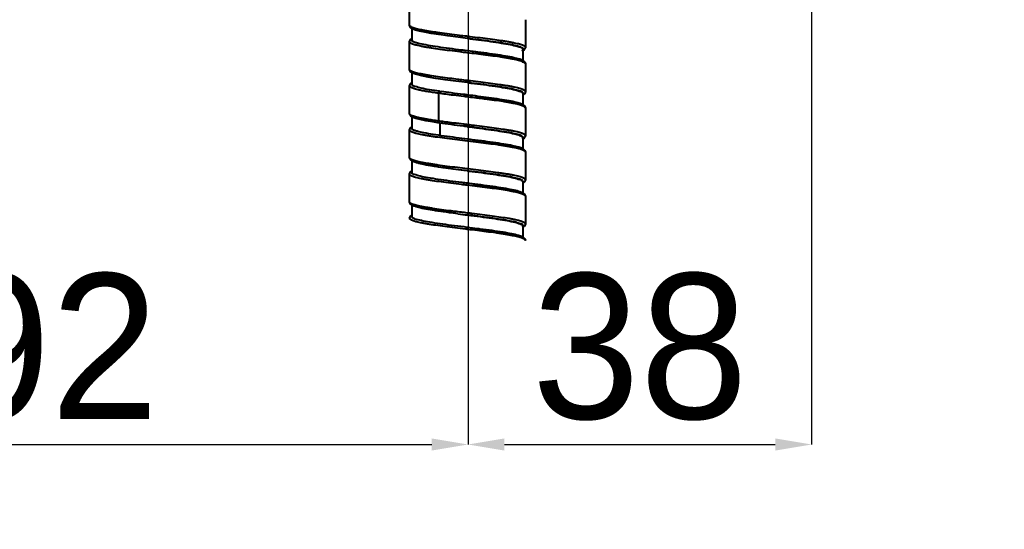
# Model space of a CAD drawing. Header units: millimetres. Extents: x 1091 to 2122, y 843 to 1569.
# Drawn here: x 1325.7 to 1434.2, y 1019.8 to 1075.9 of the extents above; entities that cross this region are included whole.
import ezdxf

# ---------------------------------------------------------------- set-up
doc = ezdxf.new("R2010")
doc.units = ezdxf.units.MM
doc.layers.add('\\M+5B1EA\\M+5D7A2', color=1, linetype='Continuous')
doc.styles.add('Daelim Dimension', font='\x7f\x7f\x7f\x7f.TTF')
doc.dimstyles.new('DEFAULT', dxfattribs={"dimscale": 2, "dimtxt": 2, "dimasz": 2, "dimexe": 0, "dimexo": 2, "dimgap": 1, "dimtad": 1, "dimdec": 1, "dimzin": 9, "dimdsep": 46, "dimtxsty": 'Daelim Dimension', "dimcen": 0.5, "dimclrd": 252, "dimclre": 252, "dimclrt": 3, "dimadec": 1, "dimazin": 0, "dimtfac": 1, "dimtdec": 1, "dimtix": 1, "dimtmove": 0, "dimatfit": 3, "dimfxl": 0, "dimtolj": 1, "dimtzin": 1, "dimlwd": 9, "dimlwe": 9, "dimarcsym": 0})

# ---------------------------------------------------------------- blocks, each defined once
blk = doc.blocks.new('*D1')
at = {"layer": '\\M+5B1EA\\M+5D7A2', "color": 5, "lineweight": 9}
for p, q in [((1250.075820349145, 1342.623608832037), (1495.373147931367, 1342.623608832037)), ((1495.373147931367, 1338.623608832037), (1495.373147931367, 961.4208690481371)), ((1489.597536385661, 957.4208690481371), (1495.373147931367, 957.4208690481371))]:
    blk.add_line(p, q, dxfattribs=at)
at = {"layer": '\\M+5B1EA\\M+5D7A2', "color": 5}
for points in [[(1494.706481264701, 1338.623608832037), (1496.039814598034, 1338.623608832037), (1495.373147931367, 1342.623608832037)], [(1494.706481264701, 961.4208690481371), (1496.039814598034, 961.4208690481371), (1495.373147931367, 957.4208690481371)]]:
    blk.add_solid(points, dxfattribs=at)
at = {"layer": 'Defpoints', "color": 0}
for p in [(1246.075820349145, 1342.623608832037), (1485.597536385661, 957.4208690481371), (1495.373147931367, 957.4208690481371)]:
    blk.add_point(p, dxfattribs=at)
at = {"layer": '\\M+5B1EA\\M+5D7A2', "color": 7, "insert": (1484.720787416346, 1150.022238940087), "char_height": 16, "attachment_point": 5, "rotation": 90, "style": 'Daelim Dimension'}
blk.add_mtext('\\A1;1700', dxfattribs=at)
blk = doc.blocks.new('*D5')
at = {"layer": '\\M+5B1EA\\M+5D7A2', "color": 5, "lineweight": 9}
for p, q in [((1283.175736411612, 1133.793458953252), (1283.175736411612, 1029.118599945466)), ((1375.113137611023, 1119.429639328132), (1375.113137611023, 1029.118599945466)), ((1287.175736411612, 1029.118599945466), (1371.113137611023, 1029.118599945466))]:
    blk.add_line(p, q, dxfattribs=at)
at = {"layer": '\\M+5B1EA\\M+5D7A2', "color": 5}
for points in [[(1287.175736411612, 1029.785266612132), (1287.175736411612, 1028.451933278799), (1283.175736411612, 1029.118599945466)], [(1371.113137611023, 1029.785266612132), (1371.113137611023, 1028.451933278799), (1375.113137611023, 1029.118599945466)]]:
    blk.add_solid(points, dxfattribs=at)
at = {"layer": 'Defpoints', "color": 0}
for p in [(1283.175736411612, 1137.793458953252), (1375.113137611023, 1123.429639328132), (1375.113137611023, 1029.118599945466)]:
    blk.add_point(p, dxfattribs=at)
at = {"layer": '\\M+5B1EA\\M+5D7A2', "color": 7, "insert": (1329.144437011318, 1039.828185067068), "char_height": 16, "attachment_point": 5, "style": 'Daelim Dimension'}
blk.add_mtext('\\A1;92', dxfattribs=at)
blk = doc.blocks.new('*D6')
at = {"layer": '\\M+5B1EA\\M+5D7A2', "color": 5, "lineweight": 9}
for p, q in [((1412.944872149395, 1135.168594625532), (1412.944872149395, 1029.118599945466)), ((1375.113137611023, 1119.429639328132), (1375.113137611023, 1029.118599945466)), ((1379.113137611023, 1029.118599945466), (1408.944872149395, 1029.118599945466))]:
    blk.add_line(p, q, dxfattribs=at)
at = {"layer": '\\M+5B1EA\\M+5D7A2', "color": 5}
for points in [[(1379.113137611023, 1029.785266612132), (1379.113137611023, 1028.451933278799), (1375.113137611023, 1029.118599945466)], [(1408.944872149395, 1029.785266612132), (1408.944872149395, 1028.451933278799), (1412.944872149395, 1029.118599945466)]]:
    blk.add_solid(points, dxfattribs=at)
at = {"layer": 'Defpoints', "color": 0}
for p in [(1412.944872149395, 1139.168594625532), (1375.113137611023, 1123.429639328132), (1412.944872149395, 1029.118599945466)]:
    blk.add_point(p, dxfattribs=at)
at = {"layer": '\\M+5B1EA\\M+5D7A2', "color": 7, "insert": (1394.029004880209, 1039.839629988384), "char_height": 16, "attachment_point": 5, "style": 'Daelim Dimension'}
blk.add_mtext('\\A1;38', dxfattribs=at)

msp = doc.modelspace()

# ---------------------------------------------------------------- linework, layer by layer
at = {"color": 9, "linetype": 'Continuous'}
for p, q in [((1368.675061120469, 1075.259476786028), (1368.675061120469, 1078.315876785919)), ((1381.427342855307, 1075.890425298476), (1381.427342855307, 1072.834025298475)), ((1368.958987505871, 1073.587754198876), (1368.958987505871, 1074.897961137608)), ((1368.677436824008, 1070.402006747804), (1368.677436824008, 1073.458406747804)), ((1375.050338109173, 1073.83098993728), (1374.00649848017, 1073.962752534896)), ((1375.043856908535, 1074.047776886408), (1374.931631636955, 1074.061407426223)), ((1375.957473602607, 1072.345165576196), (1375.050334817006, 1072.459429696076)), ((1381.143339523252, 1072.618023881624), (1381.143339523252, 1071.390877693807)), ((1381.288377522015, 1072.560372495907), (1381.143339523252, 1072.47358324868)), ((1381.427342855307, 1072.834025269316), (1381.427253056332, 1072.838097220208)), ((1375.543915307198, 1072.183530894187), (1375.024465474084, 1072.246591830884)), ((1381.427214604118, 1071.026173692823), (1381.427208243244, 1071.0272587658)), ((1381.427214604118, 1071.026173692823), (1381.427214604118, 1067.969773692823)), ((1368.961257406133, 1068.698580952784), (1368.961257406133, 1070.041539440804)), ((1375.050338109063, 1068.971054434772), (1373.753159882848, 1069.134959466104)), ((1375.076206597277, 1069.183917321296), (1375.043895031672, 1069.187835679664)), ((1368.675064674964, 1068.599490974491), (1368.675053548372, 1068.600937965512)), ((1368.675053548372, 1065.544537965512), (1368.675053548372, 1068.600937965512)), ((1371.863511002512, 1067.78834025296), (1371.863511002512, 1064.73194025296)), ((1376.184470586184, 1067.245001939912), (1376.096444098084, 1067.255827602547)), ((1381.14321698386, 1067.753772275972), (1381.14321698386, 1066.531496975419)), ((1381.190528385748, 1067.628063261092), (1381.14321698386, 1067.605792302236)), ((1381.423014028683, 1066.168337663228), (1381.423014028683, 1063.111937663228)), ((1368.958980270952, 1063.876084385), (1368.958980270952, 1065.181865228959)), ((1368.674057729835, 1063.73533520912), (1368.674056199259, 1063.735869197191)), ((1368.674056199259, 1060.679469197191), (1368.674056199259, 1063.735869197191)), ((1371.995610945256, 1064.713760693528), (1371.863511085673, 1064.73213426794)), ((1372.004761994882, 1064.511026198743), (1371.969389197791, 1064.516132228468)), ((1372.005438059655, 1064.515940252959), (1372.005438059655, 1063.141888141472)), ((1375.076233277272, 1064.32366399574), (1375.043852838663, 1064.327590448275)), ((1375.563946457404, 1062.67470901916), (1375.050338085194, 1062.739349111876)), ((1381.139203483323, 1062.895937663227), (1381.139203483323, 1061.675471394104)), ((1381.282394396643, 1062.835342546568), (1381.139203483323, 1062.750127148131)), ((1381.423014028683, 1063.111937662904), (1381.422924488151, 1063.116085254511)), ((1381.42691240759, 1061.310707033432), (1381.426905952215, 1061.3118017183)), ((1381.42691240759, 1061.310707033432), (1381.42691240759, 1058.254307033432)), ((1368.958027339324, 1058.993432428495), (1368.958027339324, 1060.321958466332)), ((1375.076291990716, 1059.463796194004), (1375.043839938387, 1059.467738052199)), ((1368.67763494763, 1058.877973769648), (1368.677632867984, 1058.878605819883)), ((1368.677632867984, 1055.822205819884), (1368.677632867984, 1058.878605819883)), ((1375.050338107766, 1059.250949135743), (1374.647840677288, 1059.301583434112)), ((1375.559937421694, 1057.601580352088), (1375.024338721613, 1057.666595739728)), ((1375.757098300756, 1057.790550212851), (1375.050332752697, 1057.879407152047)), ((1381.142928245859, 1058.038307033323), (1381.142928245859, 1056.81100930952)), ((1381.169081161253, 1057.897649912756), (1381.142928245859, 1057.88576987042)), ((1381.341492061336, 1058.034330084308), (1381.169081161253, 1057.897649912756)), ((1381.426906318769, 1058.255370189428), (1381.341492061336, 1058.034330084308)), ((1381.42691240759, 1058.254307033108), (1381.426906318769, 1058.255370189428)), ((1381.426311401956, 1056.444783526004), (1381.426316962768, 1056.445803041252)), ((1381.426316962768, 1056.445803041252), (1381.426316962768, 1053.389403041252)), ((1368.961444719281, 1054.152285471067), (1368.961444719281, 1055.460443956736)), ((1375.076336584023, 1054.603891115852), (1375.043866394824, 1054.607828074304)), ((1375.089518199269, 1054.602292826228), (1375.076336584023, 1054.603891115852)), ((1376.167957998219, 1052.878247491928), (1375.050334544093, 1053.019184447191)), ((1381.142359319357, 1053.173403041252), (1381.142359319357, 1051.952888279479)), ((1381.299459999687, 1053.127052515255), (1381.142359319357, 1053.030113913379)), ((1381.426316962768, 1053.389403041036), (1381.4262862669, 1053.391798763348)), ((1381.423170949012, 1051.58884811), (1381.423163787424, 1051.590020705204))]:
    msp.add_line(p, q, dxfattribs=at)
for points in [[(1369.016741420307, 1074.861140249947), (1368.79682532173, 1075.001347299848), (1368.67601846044, 1075.235481961735), (1368.675087195015, 1075.261693453088)], [(1374.00649848017, 1073.962752534896), (1372.898319373863, 1074.106851181628), (1371.902204410371, 1074.245159609671), (1371.047952519641, 1074.376642439984), (1370.341517749984, 1074.501996524096), (1369.774659143368, 1074.622609653692), (1369.33574712004, 1074.741080783), (1369.016741420307, 1074.861140249947)], [(1368.677436928877, 1073.458264835372), (1368.784324974916, 1073.703206495876), (1368.958987505871, 1073.824400166187)], [(1381.427253056332, 1072.838097220208), (1381.424509381454, 1072.792820174576), (1381.288377522015, 1072.560372495907)], [(1375.957473602607, 1072.345165576196), (1376.919705826217, 1072.220976144211), (1377.803017875915, 1072.101194359843), (1378.595287943596, 1071.985610563016), (1379.28813031882, 1071.873966952111), (1379.876292592443, 1071.765914923868), (1380.357176565701, 1071.6610058951), (1380.734456412086, 1071.558588001783), (1381.019398081083, 1071.456280257451), (1381.22670744064, 1071.34688534198), (1381.369975427511, 1071.208443619903), (1381.427208243244, 1071.02725873718)], [(1369.079971659209, 1069.972844222408), (1368.821775407861, 1070.122252127864), (1368.6798806074, 1070.363513112404), (1368.677518688654, 1070.405971492171)], [(1373.753159882848, 1069.134959466104), (1372.599728524793, 1069.28695535936), (1371.576201660099, 1069.433715576776), (1370.710306162036, 1069.574450055044), (1370.007840615614, 1069.709721298555), (1369.467560283687, 1069.840968138932), (1369.079971659209, 1069.972844222408)], [(1368.675064675072, 1068.599490945871), (1368.796727456343, 1068.858888366739), (1368.961257406133, 1068.963000610496)], [(1376.210699572888, 1067.452810313684), (1376.910594259444, 1067.362305097603), (1378.001696993056, 1067.213457424652), (1378.94546152252, 1067.070664867172), (1379.722984761412, 1066.935046216928), (1380.331662057856, 1066.80687043118), (1380.782636031051, 1066.684540303435), (1381.097613356919, 1066.562212362368), (1381.310687467791, 1066.418700667772), (1381.423011272957, 1066.167610042063)], [(1381.427214258412, 1067.970026618996), (1381.353030736299, 1067.764417362392), (1381.190528385748, 1067.628063261092)], [(1369.038000837015, 1065.133133862296), (1368.80931464596, 1065.274162852352), (1368.677605697668, 1065.50532274334), (1368.675131461732, 1065.548366099275)], [(1371.96358013267, 1064.516452651076), (1371.228023573848, 1064.627810142008), (1370.4640746058, 1064.758420277564), (1369.845899207884, 1064.88497226074), (1369.374401712915, 1065.008832832832), (1369.038000837015, 1065.133133862296)], [(1368.674057729835, 1063.735335209444), (1368.780880427451, 1063.979617519147), (1368.958980270952, 1064.104459899907)], [(1375.563946457404, 1062.67470901916), (1376.597771952723, 1062.542857547047), (1377.542757708387, 1062.41733898088), (1378.386674201189, 1062.297395247704), (1379.122071032333, 1062.182245713475), (1379.745771325767, 1062.071033237815), (1380.260502196301, 1061.963019383684), (1380.66968230228, 1061.857669943984), (1380.980915059707, 1061.752981245475), (1381.206752765776, 1061.642394212936), (1381.36295950138, 1061.502426510044), (1381.426905952215, 1061.311801718624)], [(1381.422924488151, 1063.116085254511), (1381.420245926799, 1063.070962448431), (1381.282394396643, 1062.835342546568)], [(1369.061707802859, 1060.261282874551), (1368.812376958312, 1060.407195576224), (1368.675647392961, 1060.648578678092), (1368.674106900507, 1060.682543143627)], [(1374.647840677288, 1059.301583434112), (1373.469228083512, 1059.451787132492), (1372.37779380286, 1059.5977400309), (1371.410908032701, 1059.738783915668), (1370.593397394749, 1059.874806475544), (1369.933968383416, 1060.006054602523), (1369.427672062109, 1060.133540370332), (1369.061707802859, 1060.261282874551)], [(1368.67763494763, 1058.877973769972), (1368.787857363099, 1059.12681713546), (1368.958027339324, 1059.242573942887)], [(1375.757098300756, 1057.790550212851), (1376.970191718219, 1057.634352251815), (1378.055169245979, 1057.485438004207), (1378.987572669327, 1057.34389603964), (1379.755608389129, 1057.20941230286), (1380.35587435462, 1057.081449546895), (1380.796395457744, 1056.959057170004), (1381.10389732234, 1056.837384156163), (1381.313522886831, 1056.695731291903), (1381.426311401956, 1056.444783526328)], [(1369.059203882152, 1055.402006923724), (1368.816537429999, 1055.547064502563), (1368.680084725023, 1055.783646854527), (1368.677711198655, 1055.82608478158)], [(1373.998594939191, 1054.523595724591), (1373.523310496907, 1054.584523544216), (1372.389778823464, 1054.735877632568), (1371.405592805139, 1054.879981156256), (1370.588036546692, 1055.016250593872), (1369.930145351248, 1055.14656877886), (1369.422674455311, 1055.273806771016), (1369.059203882152, 1055.402006923724)], [(1368.673486849287, 1054.02048694142), (1368.7807730383, 1054.263547568192), (1368.961444719281, 1054.387502361752)], [(1376.167957998219, 1052.878247491928), (1376.601445565163, 1052.822595054452), (1377.551287226656, 1052.696440510627), (1378.398027578392, 1052.575649288492), (1379.134320581332, 1052.459680451684), (1379.760141385864, 1052.347886296448), (1380.277603467748, 1052.239380733112), (1380.688451662887, 1052.133257482268), (1380.99771472355, 1052.027234951468), (1381.218534535347, 1051.913734560932), (1381.367360628172, 1051.769874611696), (1381.423163787424, 1051.590020705527)], [(1381.4262862669, 1053.391798763348), (1381.425241481055, 1053.364002266155), (1381.299459999687, 1053.127052515255)]]:
    msp.add_lwpolyline(points, dxfattribs=at)
for centre, radius, start, end in [((1369.649074919139, 1076.72534762828), 1.830671027712, 247.6373763988782, 248.1452912134601), ((1383.147970339096, 1145.38650569438), 78.185273303808, 261.7799310851142, 261.9174617863275), ((1318.118604851044, 611.5088619494237), 459.629833953744, 82.73903158237574, 82.88482465793797), ((1437.721330278844, 1555.761494054083), 505.27220781582, 262.754812161895, 262.8750189935051), ((1370.92442775929, 1059.427565426012), 5.979265612164, 254.6512392611573, 255.0777280443062), ((1380.878722050147, 1053.253437120032), 0.326372084028, 322.8593522300877, 324.7476317209382), ((1311.778837883259, 528.9864041199917), 527.6242489485959, 82.99317898813779, 83.11548595867414), ((1379.6038211806, 1047.617567214152), 4.47935233518, 73.268948731421, 73.70560540831039)]:
    msp.add_arc(centre, radius, start, end, dxfattribs=at)
for points, start_tangent, end_tangent in [([(1368.695552034446, 1075.1974983545), (1368.679305771029, 1075.231229140328), (1368.675064442547, 1075.259476762591)], (-1.987780972252175, 3.001454115316807), (-0.006340537826863286, 3.599994416326235)), ([(1368.952564683339, 1075.03235326814), (1368.894767367699, 1075.057416640328), (1368.769293348509, 1075.126941640327), (1368.726200528464, 1075.161704140328), (1368.696240930374, 1075.196466640327), (1368.695552034446, 1075.1974983545)], (-3.329206452715457, 1.369811810139538), (-1.987780971722787, 3.001454115667407)), ([(1374.931631636955, 1074.061407426223), (1374.175166111055, 1074.153591640328), (1373.05985881564, 1074.292641640327), (1372.007450890432, 1074.431691640328), (1371.516069898109, 1074.501216640328), (1371.053896596208, 1074.570741640327), (1370.625077596023, 1074.640266640328), (1370.232368824924, 1074.709791640328), (1369.878178538945, 1074.779316640328), (1369.564914994121, 1074.848841640328), (1369.294986446595, 1074.918366640328), (1369.070801152408, 1074.987891640328), (1368.967599886384, 1075.026245456012)], (-3.573732232804222, 0.4340943770842376), (-3.34121850803106, 1.340245828790637)), ([(1369.328391311535, 1073.104600911151), (1369.315947803068, 1073.108016640868), (1369.088076034287, 1073.177541640868), (1368.909965306764, 1073.247066640868), (1368.782150822703, 1073.316591640868), (1368.737109832671, 1073.351354140867), (1368.704649096172, 1073.386116640867), (1368.684770677623, 1073.420879140867), (1368.677476641123, 1073.455641640867), (1368.677439200224, 1073.458264864316)], (-3.47263997145537, 0.9490898949258977), (-0.0004728571937320627, 3.599999968945288)), ([(1368.936514755172, 1073.563931635339), (1368.89533660708, 1073.637635460223), (1368.947298958551, 1073.767789294052)], (-2.618692089666473, 2.470314097340303), (2.200147379443188, 2.849447579572095)), ([(1369.187219477115, 1073.4342013544), (1369.119593836829, 1073.461891932428), (1368.936514755172, 1073.563931635339)], (-3.344449664331157, 1.332162318471442), (-2.618692089716804, 2.47031409728695)), ([(1381.427245086687, 1072.838096851171), (1381.421297534464, 1072.867379140328), (1381.402029050021, 1072.902141640328), (1381.369438691273, 1072.936904140327), (1381.323714770151, 1072.971666640328), (1381.193895771964, 1073.041191640328), (1381.014631117577, 1073.110716640328), (1380.787979869324, 1073.180241640328), (1380.516001089435, 1073.249766640328), (1380.200753840031, 1073.319291640328), (1379.844297183339, 1073.388816640328), (1379.448690181586, 1073.458341640327), (1379.016374532363, 1073.527866640327), (1378.551322474696, 1073.597391640327), (1377.540428631471, 1073.736441640328), (1376.450847646803, 1073.875491640328), (1375.317418515795, 1074.014541640328), (1375.043856908535, 1074.047776886408)], (-0.1665351801665506, 3.596145997281937), (-3.573739133982281, 0.4340375585632868)), ([(1375.050333122164, 1073.830957480364), (1376.257372867251, 1073.676583438664), (1377.577348234588, 1073.500229034032), (1378.76533920622, 1073.323954161463), (1379.763082283319, 1073.14696438592), (1380.51866505178, 1072.96947751586), (1380.98819154394, 1072.791463430624), (1381.144031829604, 1072.618011316903)], (3.571188813849722, -0.4545442286891534), (0.2056312149501159, -3.594122396835998)), ([(1381.161050224769, 1072.522806419804), (1381.212202752711, 1072.618798511732), (1381.045257676143, 1072.796552620988), (1380.563888400028, 1072.973949840788), (1379.795780652435, 1073.150899058444), (1378.784996077023, 1073.327406717884), (1377.58253624873, 1073.503398508736), (1376.245777963707, 1073.67979389278), (1375.050333586564, 1073.83095400514)], (2.531624030626283, 2.559468649457449), (-3.571819485608332, 0.4495615221842605)), ([(1375.050339474074, 1072.459466822047), (1374.066786941416, 1072.583245057748), (1372.721188475584, 1072.75905778946), (1371.496820132548, 1072.934893901552), (1370.455919833276, 1073.110151403536), (1369.650254678632, 1073.285502648332), (1369.187219477115, 1073.4342013544)], (-3.572006184946833, 0.4480756796586522), (-3.344449664442952, 1.332162318190777)), ([(1375.024465474084, 1072.246591830884), (1374.229536584751, 1072.343241640868), (1373.111071668173, 1072.482291640868), (1372.056076649728, 1072.621341640868), (1371.100000105683, 1072.760391640868), (1370.667659325292, 1072.829916640868), (1370.269955062469, 1072.899441640868), (1369.910015959599, 1072.968966640868), (1369.590970658967, 1073.038491640868), (1369.328391311535, 1073.104600911151)], (-3.573818535571358, 0.4333832885640583), (-3.472639971452415, 0.9490898949367104)), ([(1381.166395075864, 1071.130988141671), (1381.188268512856, 1071.176067557132), (1381.152440743407, 1071.3522787394), (1380.802165500303, 1071.527991618308), (1380.155291949051, 1071.704107542847), (1379.247603858172, 1071.879828039212), (1378.125316894167, 1072.055088386455), (1376.840961185139, 1072.23120302126), (1375.569515452022, 1072.394186528444)], (2.131105417448033, 2.901446139380094), (-3.57166890444984, 0.4507562944497561)), ([(1381.056922047015, 1072.441846189075), (1381.161050224769, 1072.522806419804)], (3.026754106702381, 1.949040681350768), (2.531624029802923, 2.55946865027185)), ([(1380.86583287741, 1071.354641480671), (1380.813529643811, 1071.369891640868), (1380.547366418115, 1071.439416640867), (1380.236245976691, 1071.508941640867), (1379.881843914483, 1071.578466640867), (1379.487640440447, 1071.647991640868), (1379.057566917339, 1071.717516640867), (1378.5955547077, 1071.787041640868), (1377.591439679633, 1071.926091640868), (1376.506746257427, 1072.065141640868), (1375.543915307198, 1072.183530894187)], (-3.450149120031525, 1.027847775473437), (-3.573645349154788, 0.4348090597772201)), ([(1381.427201194733, 1071.027258668167), (1381.422088281087, 1071.057029140868), (1381.404121562332, 1071.091791640868), (1381.373384987942, 1071.126554140868), (1381.33003161304, 1071.161316640868), (1381.20608668258, 1071.230841640868), (1381.033511212419, 1071.300366640868), (1380.86583287741, 1071.354641480671)], (-0.04985971006833091, 3.599654706956196), (-3.450149120079513, 1.027847775312356)), ([(1368.954697161807, 1070.171242643768), (1368.909965306764, 1070.190666640327), (1368.782150822703, 1070.260191640328), (1368.737109832671, 1070.294954140328), (1368.704649096172, 1070.329716640328), (1368.684770677623, 1070.364479140328), (1368.677476641123, 1070.399241640328), (1368.67743928943, 1070.402006715187)], (-3.322997506311444, 1.38480596945851), (0.004998261068022186, 3.599996530190869)), ([(1369.048268649844, 1070.135097750464), (1368.954697161807, 1070.171242643768)], (-3.387523623746191, 1.218475973731725), (-3.322997505878136, 1.384805970498282)), ([(1373.975295271262, 1069.31800068134), (1373.111071668173, 1069.425891640328), (1372.056076649728, 1069.564941640328), (1371.100000105683, 1069.703991640328), (1370.667659325292, 1069.773516640328), (1370.269955062469, 1069.843041640328), (1369.910015959599, 1069.912566640328), (1369.590970658967, 1069.982091640328), (1369.315947803068, 1070.051616640328), (1369.088076034287, 1070.121141640328), (1369.048268649844, 1070.135097750464)], (-3.573099040429975, 0.4392758214133713), (-3.387523624322743, 1.218475972128835)), ([(1375.043895031672, 1069.187835679664), (1374.229536584751, 1069.286841640328), (1373.975295271262, 1069.31800068134)], (-3.573818343378127, 0.4333848734485552), (-3.573099040409179, 0.4392758215825273)), ([(1381.427208915974, 1067.970026593831), (1381.422088281087, 1068.000629140328), (1381.404121562332, 1068.035391640328), (1381.373384987942, 1068.070154140328), (1381.33003161304, 1068.104916640328), (1381.20608668258, 1068.174441640328), (1381.033511212419, 1068.243966640327), (1380.813529643811, 1068.313491640327), (1380.547366418115, 1068.383016640327), (1380.236245976691, 1068.452541640328), (1379.881843914483, 1068.522066640328), (1379.487640440447, 1068.591591640328), (1379.057566917339, 1068.661116640328), (1378.5955547077, 1068.730641640328), (1377.591439679633, 1068.869691640328), (1376.506746257427, 1069.008741640328), (1375.373938935772, 1069.147791640327), (1375.076206597277, 1069.183917321296)], (-0.01691843429680992, 3.599960245138957), (-3.573816957872202, 0.4333962985825798)), ([(1369.325340382059, 1068.245693125411), (1369.111353080644, 1068.310791640868), (1368.928853583795, 1068.380316640867), (1368.794819827071, 1068.449841640867), (1368.746264669102, 1068.484604140868), (1368.710170427585, 1068.519366640868), (1368.675824002551, 1068.588891640868), (1368.675089437095, 1068.599491296332)], (-3.469162322023933, 0.9617238602891749), (-0.04678917749515919, 3.599695927834645)), ([(1369.149998120163, 1068.569357708948), (1368.951606431199, 1068.703366207279), (1368.910598718555, 1068.879934435064), (1368.937081532369, 1068.931870882412)], (-3.421894106109594, 1.118320493674522), (2.272903282296992, 2.791757630834662)), ([(1371.969363099375, 1068.004290440768), (1370.850475144743, 1068.17917675712), (1369.946973940625, 1068.354134298067), (1369.30311325036, 1068.529078157684), (1369.149998120163, 1068.569357708948)], (-3.56281219281241, 0.5161097545553859), (-3.421894106117412, 1.118320493650596)), ([(1371.8630780506, 1067.788316873444), (1371.20524034615, 1067.884172718404), (1370.605364538435, 1067.980029025928), (1370.073095501464, 1068.075885333452), (1369.835326519263, 1068.12381348716), (1369.618074826371, 1068.171741640867), (1369.341399700503, 1068.241266640867), (1369.325340382059, 1068.245693125411)], (-3.564802587933138, 0.5021777663987146), (-3.469162322055228, 0.9617238601762852)), ([(1375.050342331432, 1068.97109568818), (1375.4686268386, 1068.917934063344), (1376.818132003876, 1068.743209482499), (1378.08225740962, 1068.568069100144), (1379.2005194401, 1068.391578812072), (1380.102885617139, 1068.214806506084), (1380.739230002691, 1068.039427076528), (1381.0839701446, 1067.86489999496), (1381.125095866036, 1067.75156529284)], (3.571367721860016, -0.4531363980705989), (0.4127774164978341, -3.576257094285781)), ([(1381.152405717171, 1067.863943863832), (1380.802076990091, 1068.039663477404), (1380.155144249764, 1068.215740761272), (1379.247424552791, 1068.391482200348), (1378.125138621698, 1068.566763801344), (1376.84077935364, 1068.742827498163), (1375.46336028286, 1068.91918451564), (1375.050343472561, 1068.971097176528)], (-1.906373355609683, 3.053807562539178), (-3.571987112927854, 0.4482276933404812)), ([(1371.969382998052, 1068.004491332864), (1371.916629358766, 1067.974637070848), (1371.877278080464, 1067.894391026623), (1371.863511095932, 1067.788534267184)], (-3.597225854465237, -0.1413016346927333), (0.009342081722025466, -3.599987878522524)), ([(1375.024442842468, 1067.386344154916), (1374.648753579365, 1067.431940253283), (1373.50737477388, 1067.572340253284), (1372.662392434372, 1067.68043726018), (1371.863537629372, 1067.788530554576)], (-3.573819449741154, 0.4333757499582034), (-3.56526983846447, 0.4988496556433993)), ([(1375.050333010816, 1067.599162864796), (1374.638685717735, 1067.650872086948), (1373.256033097852, 1067.827962625303), (1372.155159991203, 1067.977881612571)], (-3.571989050398402, 0.4482122531055193), (-3.564231686592569, 0.5062138720832248)), ([(1376.096444098084, 1067.255827602547), (1375.804707151382, 1067.291540253284), (1375.024442842468, 1067.386344154916)], (-3.573144535797436, 0.4389056006716299), (-3.57381944974621, 0.433375749916511)), ([(1380.867231952288, 1066.49518477316), (1380.782286275211, 1066.519340253284), (1380.503905528671, 1066.589540253284), (1380.180689996932, 1066.659740253284), (1379.815871733028, 1066.729940253284), (1379.412682790427, 1066.800140253284), (1378.974355222384, 1066.870340253284), (1378.005212422971, 1067.010740253284), (1376.936453946951, 1067.151140253284), (1376.184470586184, 1067.245001939912)], (-3.453326441261909, 1.017121669261529), (-3.57301493778138, 0.4399593781147601)), ([(1381.165840062136, 1066.49265937838), (1380.981955511079, 1066.596393353972), (1380.453264223912, 1066.77242723588), (1379.650273296364, 1066.947374341543), (1378.612409790015, 1067.12244574268), (1377.39637211392, 1067.297321983928), (1376.210700775792, 1067.452819746188)], (-2.594891187519484, 2.495303533627466), (-3.571075981945887, 0.4554298312245493)), ([(1381.187671496093, 1067.685462960368), (1381.152405717171, 1067.863943863832)], (0.9906422081735539, 3.461015460148225), (-1.906373356247107, 3.053807562141259)), ([(1381.166299181259, 1067.642458945052), (1381.187671496093, 1067.685462960368)], (2.135088883694297, 2.898516078741852), (0.9906422082327125, 3.461015460131291)), ([(1381.397371946487, 1066.23852579824), (1381.365297142047, 1066.273640253284), (1381.320407728397, 1066.308740253283), (1381.192153756587, 1066.378940253283), (1381.012600183191, 1066.449140253284), (1380.867231952288, 1066.49518477316)], (-2.123154407227607, 2.907269399809723), (-3.453326441258997, 1.017121669271416)), ([(1381.155915041955, 1066.294493590208), (1381.205746136872, 1066.419788356292), (1381.165840062136, 1066.49265937838)], (2.187620221849714, 2.85907638319689), (-2.594891186872898, 2.495303534299858)), ([(1381.423014028683, 1066.168337663228), (1381.41660038086, 1066.203440253284), (1381.397371946487, 1066.23852579824)], (6.126235326612874e-06, 3.599999999994786), (-2.12315440676794, 2.907269400145415)), ([(1368.952681742487, 1065.313712822576), (1368.928853583795, 1065.323916640328), (1368.794819827071, 1065.393441640328), (1368.746264669102, 1065.428204140328), (1368.710170427585, 1065.462966640328), (1368.675824002551, 1065.532491640328), (1368.67508152642, 1065.544537879004)], (-3.319514797579864, 1.393133700923322), (0.007373727610532776, 3.599992448345013)), ([(1371.863081331856, 1064.731916410664), (1371.205240344856, 1064.82777271808), (1370.605364537679, 1064.923629025495), (1370.07309550114, 1065.019485332912), (1369.835326519155, 1065.067413486619), (1369.618074826371, 1065.115341640328), (1369.341399700503, 1065.184866640328), (1369.111353080644, 1065.254391640328), (1368.952681742487, 1065.313712822576)], (-3.564802605285935, 0.5021776432166283), (-3.319514797604, 1.393133700865814)), ([(1369.321895151063, 1063.387451704639), (1369.174697749647, 1063.430540253284), (1368.973393300251, 1063.500740253284), (1368.821961639712, 1063.570940253283), (1368.765662887361, 1063.606040253284), (1368.722690070651, 1063.641140253284), (1368.693257582871, 1063.676240253284), (1368.677293739991, 1063.711340253284), (1368.674086216671, 1063.735335438944)], (-3.470242433142502, 0.95781911403835), (-0.02904219222661482, 3.599882852409322)), ([(1368.941788126036, 1063.858756782919), (1368.888432689584, 1063.956720784639), (1368.940717686951, 1064.051229797132)], (-2.555553740042503, 2.535575887595316), (2.591319257295765, 2.499012706403895)), ([(1369.173334320064, 1063.7091547385), (1369.042065490347, 1063.781117373668), (1368.941788126036, 1063.858756782919)], (-3.274405202207496, 1.496085081723793), (-2.555553739627157, 2.535575888013935)), ([(1375.050341222271, 1062.739374032876), (1373.806900051803, 1062.896607190652), (1372.470261998103, 1063.073377756328), (1371.258712777169, 1063.251947956352), (1370.252970038222, 1063.429690354735), (1369.501467443883, 1063.6062787472), (1369.173334320064, 1063.7091547385)], (-3.571810516473247, 0.4496327772873269), (-3.274405202312268, 1.496085081494485)), ([(1371.863511085673, 1064.73213426794), (1371.877778198332, 1064.625846176156), (1371.917058763528, 1064.545972714111), (1371.963624112972, 1064.516747762047)], (0.00936950842628017, -3.599987807244887), (3.55532681078428, -0.565377102930851)), ([(1375.043852838663, 1064.327590448275), (1374.648753579365, 1064.375540252636), (1373.50737477388, 1064.515940252635), (1372.662392428972, 1064.624037260287), (1371.995610945256, 1064.713760693528)], (-3.573820615958998, 0.4333661326712683), (-3.566071672391959, 0.4930850102807944)), ([(1375.050337744348, 1064.110800710372), (1374.638694678605, 1064.162492246444), (1373.256035801849, 1064.339562436196), (1372.004761994882, 1064.511026198743)], (-3.572008893162797, 0.4480540895538082), (-3.563192821130854, 0.5134753347937419)), ([(1380.981955665735, 1063.107995607176), (1380.45327589223, 1063.284032403464), (1379.650311506116, 1063.459027605631), (1378.612469457747, 1063.634044022996), (1377.396453246759, 1063.808913572888), (1376.047091247579, 1063.985300450959), (1375.050337744348, 1064.110800710372)], (-3.314356090539944, 1.405362481746535), (-3.572008893163775, 0.4480540895460142)), ([(1375.050338504776, 1064.110792430336), (1376.04329002234, 1063.984374876596), (1377.360544919896, 1063.810287000896), (1378.574432171595, 1063.633841915684), (1379.608255155375, 1063.457360653279), (1380.404106972098, 1063.281250793804), (1380.922532529003, 1063.105121286968), (1381.138319688112, 1062.929912588348), (1381.136017157812, 1062.897669467096)], (3.57138366197219, -0.4530107493185004), (-0.7598294897523459, -3.51890027515738)), ([(1381.422920966271, 1063.116085097156), (1381.41660038086, 1063.147040252636), (1381.397361389055, 1063.182140252636), (1381.365297142047, 1063.217240252635), (1381.320407728397, 1063.252340252635), (1381.192153756587, 1063.322540252636), (1381.012600183191, 1063.392740252636), (1380.782286275211, 1063.462940252636), (1380.503905528671, 1063.533140252635), (1380.180689996932, 1063.603340252635), (1379.815871733028, 1063.673540252636), (1379.412682790427, 1063.743740252636), (1378.974355222384, 1063.813940252636), (1378.005212422971, 1063.954340252636), (1376.936453946951, 1064.094740252635), (1375.804707151382, 1064.235140252636), (1375.076233277272, 1064.32366399574)], (-0.1606922264396104, 3.596411824077142), (-3.573821486841735, 0.433358950742145)), ([(1375.048068404501, 1062.52362443444), (1373.944430716335, 1062.658340253283), (1372.828996841032, 1062.798740253284), (1371.785094650547, 1062.939140253284), (1371.301384221062, 1063.009340253283), (1370.849256253396, 1063.079540253284), (1370.432897392709, 1063.149740253284), (1370.054974809698, 1063.219940253284), (1369.717775806672, 1063.290140253283), (1369.423587685924, 1063.360340253284), (1369.321895151063, 1063.387451704639)], (-3.573732765450199, 0.4340899919920577), (-3.470242433080924, 0.9578191142614484)), ([(1381.149767036222, 1061.622568726699), (1381.114748414762, 1061.662205124572), (1380.712018223656, 1061.838183508735), (1380.009615111386, 1062.015671953867), (1379.052202301381, 1062.19262807186), (1377.890786827973, 1062.368835421315), (1376.584051868381, 1062.544618514912), (1375.203266854589, 1062.720118919804), (1375.07401306684, 1062.736394064043)], (-2.218168254779065, 2.835441692839125), (-3.571807817315281, 0.4496542184450718)), ([(1381.150599733935, 1062.799322437112), (1381.205748470968, 1062.93144718238), (1380.981955665735, 1063.107995607176)], (2.24695772437784, 2.812682169186337), (-3.314356090437204, 1.405362481988832)), ([(1381.110457522168, 1062.75528431888), (1381.150599733935, 1062.799322437112)], (2.583920042029936, 2.506662565323863), (2.24695772427472, 2.812682169268716)), ([(1380.869878660767, 1061.633147872531), (1380.718312075287, 1061.675540253284), (1380.431114839252, 1061.745740253284), (1380.100514564079, 1061.815940253284), (1379.728738267768, 1061.886140253284), (1379.318012968203, 1061.956340253284), (1378.870951573108, 1062.026540253283), (1378.391710549312, 1062.096740253284), (1377.354859041411, 1062.237140253284), (1376.243797296951, 1062.377540253284), (1375.094864167947, 1062.517940253284), (1375.048068404501, 1062.52362443444)], (-3.451322281254169, 1.023901611932767), (-3.573732765450559, 0.434089991989101)), ([(1381.426871283998, 1061.311801381556), (1381.425880152448, 1061.324540253284), (1381.388530271069, 1061.394740253284), (1381.349550898108, 1061.429840253284), (1381.297215370239, 1061.464940253284), (1381.153589358723, 1061.535140253283), (1380.959879254516, 1061.605340253284), (1380.869878660767, 1061.633147872531)], (-0.03496329419084911, 3.599830213782217), (-3.451322281237958, 1.023901611987409)), ([(1368.9535172077, 1060.452329619812), (1368.821961639712, 1060.514540252635), (1368.765662887361, 1060.549640252636), (1368.722690070651, 1060.584740252636), (1368.693257582871, 1060.619840252635), (1368.677293739991, 1060.654940252636), (1368.674083407376, 1060.67946926372)], (-3.332767668893172, 1.361124412087437), (-0.008842180915320194, 3.599989141072048)), ([(1375.043839938387, 1059.467738052199), (1373.944430716335, 1059.601940252636), (1372.828996841032, 1059.742340252635), (1371.785094650547, 1059.882740252635), (1371.301384221062, 1059.952940252636), (1370.849256253396, 1060.023140252636), (1370.432897392709, 1060.093340252636), (1370.054974809698, 1060.163540252636), (1369.717775806672, 1060.233740252635), (1369.423587685924, 1060.303940252636), (1369.174697749647, 1060.374140252635), (1368.973393300251, 1060.444340252636), (1368.9535172077, 1060.452329619812)], (-3.573732750617031, 0.4340901141090793), (-3.332767668930369, 1.361124411996356)), ([(1375.015340126728, 1059.255379389704), (1373.806473739192, 1059.408290027299), (1372.469885505027, 1059.585081757195), (1371.25839994642, 1059.763598197628), (1370.252735626168, 1059.941354249372), (1369.501312785507, 1060.117982032784), (1369.041992273261, 1060.29276142946)], (-3.571812217507833, 0.4496192643357025), (-3.023075981401762, 1.954740803961428)), ([(1381.426871584887, 1058.255369863484), (1381.425880152448, 1058.268140252635), (1381.388530271069, 1058.338340252636), (1381.349550898108, 1058.373440252635), (1381.297215370239, 1058.408540252636), (1381.153589358723, 1058.478740252636), (1380.959879254516, 1058.548940252636), (1380.718312075287, 1058.619140252635), (1380.431114839252, 1058.689340252636), (1380.100514564079, 1058.759540252635), (1379.728738267768, 1058.829740252635), (1379.318012968203, 1058.899940252636), (1378.870951573108, 1058.970140252636), (1378.391710549312, 1059.040340252636), (1377.354859041411, 1059.180740252636), (1376.243797296951, 1059.321140252636), (1375.094864167947, 1059.461540252636), (1375.076291990716, 1059.463796194004)], (-0.03377682476317417, 3.599841541805544), (-3.573732288144342, 0.4340939214900493)), ([(1369.318396351096, 1058.527277594491), (1369.120279468349, 1058.586740253284), (1368.933067700272, 1058.656940253284), (1368.796950226432, 1058.727140253284), (1368.748073107612, 1058.762240253284), (1368.7119950716, 1058.797340253283), (1368.678270260873, 1058.867540253284), (1368.677653626339, 1058.877973851188)], (-3.471045149447896, 0.9549060532294432), (-0.01571595728568605, 3.599965695487471)), ([(1368.938069604387, 1058.980129162807), (1368.920561906151, 1059.015340031828), (1368.93721898537, 1059.191607992288), (1368.947506941064, 1059.209433900643)], (-1.996724209239654, 2.99551204842115), (1.951802208537367, 3.024974072409325)), ([(1369.138090933001, 1058.86281514172), (1368.938069604387, 1058.980129162807)], (-3.437985623968366, 1.067827162693874), (-1.996724209216923, 2.995512048436302)), ([(1375.05032888608, 1057.879376304116), (1374.454955611323, 1057.954141067216), (1373.086628779744, 1058.130074955056), (1371.818435465656, 1058.306496730196), (1370.714923783791, 1058.482989504968), (1369.833597136862, 1058.660090470075), (1369.223810400808, 1058.838017973439), (1369.138090933001, 1058.86281514172)], (-3.572048746837574, 0.4477362507281634), (-3.437985623911249, 1.067827162877768)), ([(1375.024338721613, 1057.666595739728), (1374.384210717303, 1057.744340253284), (1373.249332574379, 1057.884740253284), (1372.17466820692, 1058.025140253284), (1371.196900560232, 1058.165540253283), (1370.753346213712, 1058.235740253283), (1370.344391858944, 1058.305940253284), (1369.973322751491, 1058.376140253284), (1369.64342414692, 1058.446340253284), (1369.357981300683, 1058.516540253283), (1369.318396351096, 1058.527277594491)], (-3.573826941461683, 0.4333139652522514), (-3.471045149440867, 0.9549060532549912)), ([(1381.114669008305, 1058.173861884836), (1380.711860559209, 1058.349887043908), (1380.009380313015, 1058.5273477676), (1379.051893722267, 1058.704279134692), (1377.890420183739, 1058.880529575715), (1376.583631557111, 1059.05631213644), (1375.202797753563, 1059.231777923444), (1375.050341161899, 1059.250973397188)], (-2.535635501526905, 2.555494590758589), (-3.571810286486976, 0.4496346042575297)), ([(1375.0503411052, 1059.250972101727), (1375.212288848751, 1059.230356759003), (1376.590427614467, 1059.053203626439), (1377.884048413779, 1058.876954371363), (1379.026991344816, 1058.701049349115), (1379.963977656039, 1058.525343284144), (1380.646902876075, 1058.350669421503), (1381.046071419207, 1058.175024455155), (1381.133964881115, 1058.035801087291)], (3.571194238825389, -0.4545016045960197), (0.8198978671861575, -3.505391203187398)), ([(1380.873315342377, 1056.77255412968), (1380.659425045154, 1056.831740253284), (1380.362659806699, 1056.901940253284), (1380.020664077308, 1056.972140253284), (1379.636919000784, 1057.042340253284), (1378.760026776184, 1057.182740253284), (1377.763675071615, 1057.323140253284), (1376.679555826118, 1057.463540253284), (1375.559937421694, 1057.601580352088)], (-3.447724096249308, 1.035952970043471), (-3.5736445722603, 0.4348154449355416)), ([(1381.166964872848, 1056.777709688096), (1380.938074383377, 1056.895817067572), (1380.378139024311, 1057.071418763936), (1379.53674433421, 1057.248657473755), (1378.46250149464, 1057.425309529304), (1377.213267423627, 1057.601811560648), (1375.854261260103, 1057.778255155351), (1375.585717952657, 1057.81216333172)], (-2.362886984632504, 2.71602008421409), (-3.57179086741656, 0.449788838722859)), ([(1381.193145245081, 1058.062187707232), (1381.114669008305, 1058.173861884836)], (-1.36565627996987, 3.330913226876205), (-2.535635500491116, 2.555494591786327)), ([(1381.165772225823, 1057.926292986308), (1381.204751769533, 1057.997637933187), (1381.193145245081, 1058.062187707232)], (2.583601901401796, 2.506990469681332), (-1.365656281092454, 3.330913226415952)), ([(1381.426316969247, 1056.445803041252), (1381.419809572779, 1056.480740253284), (1381.400255511603, 1056.515840253283), (1381.367789562807, 1056.550940253283), (1381.264661702873, 1056.621140253284), (1381.1115053953, 1056.691340253284), (1380.909400041988, 1056.761540253283), (1380.873315342377, 1056.77255412968)], (-1.775512506309085e-05, 3.599999999956216), (-3.447724096238153, 1.035952970080599)), ([(1368.95528120248, 1055.591120848495), (1368.933067700272, 1055.600540252636), (1368.796950226324, 1055.670740252636), (1368.748073107612, 1055.705840252635), (1368.7119950716, 1055.740940252635), (1368.678270260873, 1055.811140252636), (1368.677652919803, 1055.822205776899)], (-3.32380851059357, 1.382858266383706), (0.007656236053130736, 3.599991858608781)), ([(1373.998596296643, 1054.523609247919), (1373.086355674529, 1054.641720823304), (1371.818117799964, 1054.818145316588), (1370.714657356972, 1054.994694247472), (1369.833399988265, 1055.171756506783), (1369.223690214737, 1055.349664635164), (1368.920522851947, 1055.527037558096)], (-3.571137825518774, 0.4549446462472611), (-1.175729147566734, 3.402596210478405)), ([(1374.024047594571, 1054.731981874495), (1373.249332574379, 1054.828340252635), (1372.17466820692, 1054.968740252636), (1371.196900560232, 1055.109140252635), (1370.753346213712, 1055.179340252636), (1370.344391858944, 1055.249540252636), (1369.973322751491, 1055.319740252636), (1369.64342414692, 1055.389940252635), (1369.357981300683, 1055.460140252635), (1369.120279468349, 1055.530340252636), (1368.95528120248, 1055.591120848495)], (-3.57316741993384, 0.4387192600323623), (-3.323808510744323, 1.382858266021362)), ([(1369.34175306268, 1053.661565246828), (1369.301625015975, 1053.672740253284), (1369.07699120524, 1053.742940253284), (1368.900588508733, 1053.813140253284), (1368.773694356391, 1053.883340253283), (1368.729212181149, 1053.918440253284), (1368.697586178375, 1053.953540253284), (1368.678976026507, 1053.988640253284), (1368.673490304531, 1054.020486949843)], (-3.47155716659253, 0.9530429366403412), (-0.00906608769284379, 3.599988584156059)), ([(1368.947173098592, 1054.139455563655), (1368.890725038722, 1054.255569189368), (1368.941405832927, 1054.341450056372)], (-2.40676455849935, 2.677215785093055), (2.691753255241767, 2.390494595872443)), ([(1369.164421630972, 1053.986399283091), (1369.011284429355, 1054.079496248396), (1368.947173098592, 1054.139455563655)], (-3.289580228611108, 1.462416465830061), (-2.406764559159175, 2.677215784499887)), ([(1375.050333614967, 1053.019177057291), (1375.019093746215, 1053.023105001308), (1373.63201731684, 1053.199009984784), (1372.32134090254, 1053.374301240332), (1371.148849611171, 1053.549520390327), (1370.173327343128, 1053.725664560648), (1369.445457289024, 1053.903025892372), (1369.164421630972, 1053.986399283091)], (-3.571878898499637, 0.4490892277187516), (-3.289580228450741, 1.462416466190795)), ([(1375.043866394824, 1054.607828074304), (1374.384210717303, 1054.687940252636), (1374.024047594571, 1054.731981874495)], (-3.573826728424373, 0.4333157223082719), (-3.57316741992144, 0.4387192601333558)), ([(1381.193936897069, 1053.24072476954), (1380.938074712344, 1053.407469783991), (1380.378148165863, 1053.58301699522), (1379.536765591096, 1053.76026911918), (1378.462537549251, 1053.936964384232), (1377.213295823093, 1054.113410790716), (1375.854246548777, 1054.28986376954), (1375.050335353443, 1054.391021861972)], (-0.9580327780611866, 3.470183452810581), (-3.572028942756726, 0.4478942197754501)), ([(1375.050338914311, 1054.391033173784), (1375.7828017006, 1054.297872721328), (1377.126654767523, 1054.121908516376), (1378.365866417152, 1053.945910182668), (1379.434392051976, 1053.769988464376), (1380.276649133955, 1053.593692082959), (1380.849809878288, 1053.4172605403), (1381.12362611272, 1053.239654313823), (1381.124959822215, 1053.176386337024)], (3.571413488537353, -0.4527755447166527), (-0.5436163833523598, -3.558719043103979)), ([(1381.426284875318, 1053.391798726195), (1381.419809572779, 1053.424340252636), (1381.400255511603, 1053.459440252636), (1381.367789562807, 1053.494540252635), (1381.264661702873, 1053.564740252636), (1381.1115053953, 1053.634940252636), (1380.909400041988, 1053.705140252636), (1380.659425045154, 1053.775340252635), (1380.362659806699, 1053.845540252636), (1380.020664077308, 1053.915740252636), (1379.636919000784, 1053.985940252635), (1378.760026776184, 1054.126340252636), (1377.763675071615, 1054.266740252636), (1376.679555826118, 1054.407140252636), (1375.540539509836, 1054.547540252636), (1375.089518199269, 1054.602292826228)], (-0.09612787146086212, 3.598716358971405), (-3.573824333870993, 0.4333354712362543)), ([(1375.024370990501, 1052.806364240432), (1374.826737490371, 1052.830340253284), (1373.680769076279, 1052.970740253284), (1372.580950422449, 1053.111140253284), (1371.560886355168, 1053.251540253284), (1371.090954032054, 1053.321740253284), (1370.653190444333, 1053.391940253283), (1370.251672288082, 1053.462140253283), (1369.890476259615, 1053.532340253284), (1369.573212510785, 1053.602540253284), (1369.38471650434, 1053.649944244868)], (-3.573812486587062, 0.4334331675292056), (-3.478555014836037, 0.9271758240803414)), ([(1381.157538823576, 1051.894382182736), (1381.087631443851, 1051.96003698632), (1380.653168294331, 1052.136487114916), (1379.935055852632, 1052.31137108972), (1378.96081589224, 1052.487395236616), (1377.76490708777, 1052.666540152376), (1376.421627430215, 1052.84578264106), (1376.16794788024, 1052.878167974336)], (-2.373044716906386, 2.707149565791052), (-3.571205968423792, 0.4544094311238382)), ([(1381.145243270355, 1053.065062024879), (1381.19587208848, 1053.23249689808), (1381.193936897069, 1053.24072476954)], (2.078050124461548, 2.93967815929318), (-0.9580327781497878, 3.470183452786121)), ([(1380.860605639287, 1051.916996265476), (1380.858058706824, 1051.917740253284), (1380.593914102001, 1051.987940253284), (1380.284210624031, 1052.058140253284), (1379.932078775824, 1052.128340253284), (1379.540649060604, 1052.198540253284), (1379.113051981491, 1052.268740253283), (1378.652418041284, 1052.338940253283), (1378.161877743207, 1052.409140253284), (1377.105852932883, 1052.549540253284), (1376.142403211992, 1052.670163212068)], (-3.455309276669177, 1.010365182774985), (-3.573071993632645, 0.4394957659841969)), ([(1381.423136545935, 1051.59002042462), (1381.422291640336, 1051.601840253284), (1381.411117441828, 1051.636940253284), (1381.38708691414, 1051.672040253284), (1381.350183617295, 1051.707140253283), (1381.237692955588, 1051.777340253283), (1381.073513935491, 1051.847540253284), (1380.893335189192, 1051.907293425055)], (-0.03708861299365374, 3.599808944206095), (-3.447508842285059, 1.03666908045255))]:
    msp.add_spline(points, degree=3, dxfattribs=dict(at, start_tangent=start_tangent, end_tangent=end_tangent))

# ---------------------------------------------------------------- dimensions: what is measured, and where the dimension line sits
at = {"layer": '\\M+5B1EA\\M+5D7A2', "color": 5}
dim = msp.add_linear_dim(base=(1495.373147931367, 957.4208690481371), p1=(1246.075820349145, 1342.623608832037), p2=(1485.597536385661, 957.4208690481371), angle=90, text='1700', dimstyle='DEFAULT', override={"dimtxt": 8, "dimdec": 0, "dimclrd": 5, "dimclre": 5, "dimclrt": 7}, dxfattribs=at)
dim.commit()
dim.dimension.update_dxf_attribs({"geometry": '*D1', "text_midpoint": (1484.720787416346, 1150.022238940087)})
for base, p1, p2, picture, middle in [((1412.944872149395, 1029.118599945466), (1375.113137611023, 1123.429639328132), (1412.944872149395, 1139.168594625532), '*D6', (1394.029004880209, 1039.839629988384)), ((1375.113137611023, 1029.118599945466), (1283.175736411612, 1137.793458953252), (1375.113137611023, 1123.429639328132), '*D5', (1329.144437011318, 1039.828185067068))]:
    dim = msp.add_linear_dim(base=base, p1=p1, p2=p2, dimstyle='DEFAULT', override={"dimtxt": 8, "dimdec": 0, "dimclrd": 5, "dimclre": 5, "dimclrt": 7}, dxfattribs=at)
    dim.commit()
    dim.dimension.update_dxf_attribs({"geometry": picture, "text_midpoint": middle})

doc.saveas('drawing.dxf')
